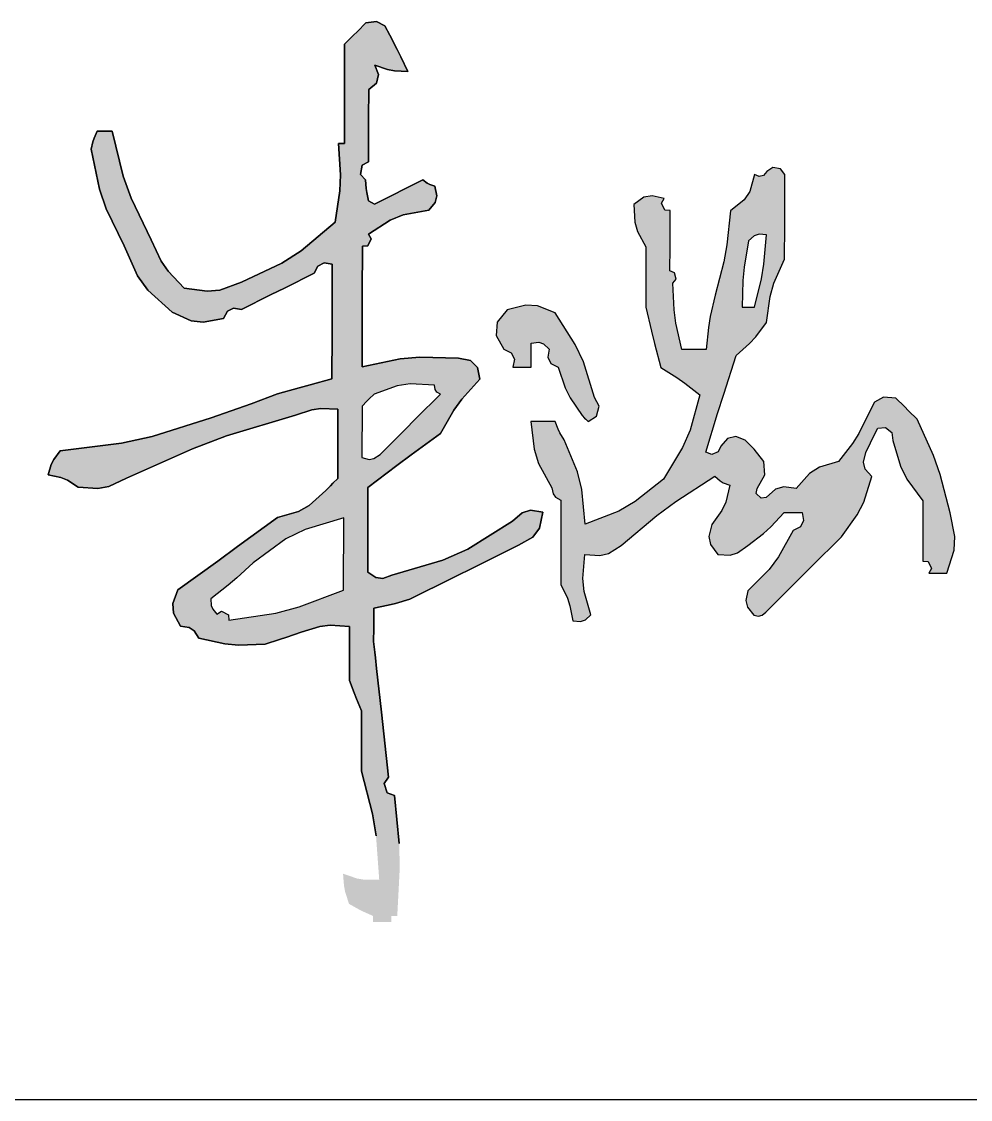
# Model space of a CAD drawing. Header units: millimetres. Extents: x -1048436 to -185795, y -983427 to 400387.
# Drawn here: x -495844.6 to -495550.4, y -682192.1 to -681857.9 of the extents above; entities that cross this region are included whole.
import ezdxf
from ezdxf.enums import TextEntityAlignment as Align

# ---------------------------------------------------------------- set-up
doc = ezdxf.new("R2010")
doc.units = ezdxf.units.MM
doc.header["$LTSCALE"] = 500
doc.layers.add('2017_11-sheet-R$0$C-SHET-TTLB', color=11, linetype='Continuous')
doc.layers.add('C-SHET-TTLB', color=11, linetype='Continuous')
doc.styles.add('ECADI', font='hzs.shx', dxfattribs={"width": 0.7, "bigfont": 'hztxt.shx'})

# ---------------------------------------------------------------- blocks, each defined once
blk = doc.blocks.new('2017_11-sheet-R', base_point=(415, 5))
at = {"layer": '2017_11-sheet-R$0$C-SHET-TTLB'}
blk.add_line((340.0214, 123.1596), (415, 123.1596), dxfattribs=at)
blk = doc.blocks.new('集团图框A1')
at = {"layer": 'C-SHET-TTLB'}
blk.add_blockref('2017_11-sheet-R', (1080.8493, -684.525), dxfattribs=at)
at = {"color": 2, "style": 'ECADI', "width": 0.7}
for tag, p in [('日期1', (1073.2617, -381.7147)), ('序号1', (1009.7248, -381.8821)), ('记要1', (1037.9184, -381.9017)), ('日期2', (1073.2617, -387.5989)), ('序号2', (1009.7248, -387.7663)), ('记要2', (1037.9184, -387.7859)), ('日期3', (1073.2617, -393.4621)), ('序号3', (1009.7248, -393.6295)), ('记要3', (1037.9184, -393.6491)), ('日期4', (1073.2617, -399.3464)), ('序号4', (1009.7248, -399.5138)), ('记要4', (1037.9184, -399.5334)), ('合作设计单位', (1042.5259, -542.7527)), ('审定人', (1041.8444, -561.7444)), ('审核人', (1041.8444, -571.2294)), ('设计总负责人', (1041.8444, -580.9877)), ('专业负责人', (1041.8444, -591.7175)), ('校对人', (1041.8444, -601.9604)), ('设计人', (1041.8444, -611.8343)), ('建设单位上', (1044.3797, -619.9305)), ('建设单位中', (1044.3797, -623.8907)), ('建设单位下', (1044.3797, -627.7358)), ('项目名称上', (1044.3513, -632.3001)), ('项目名称中', (1044.3513, -636.3815)), ('项目名称下', (1044.3513, -640.3339)), ('子项', (1043.5887, -646.9341)), ('图名上', (1044.4749, -653.5903)), ('图名中', (1044.4749, -657.4955)), ('图名下', (1044.4749, -661.6196)), ('工程编号', (1027.1039, -667.5784)), ('阶段', (1063.9244, -667.6071)), ('专业', (1063.7216, -673.9742)), ('比例', (1025.9647, -674.1919)), ('日期', (1026.1042, -680.7336)), ('图别、图号', (1066.0464, -680.8369))]:
    blk.add_attdef(tag, text='', height=3.5, dxfattribs=at).set_placement(p, align=Align.MIDDLE)
blk = doc.blocks.new('A1')
h = blk.add_hatch(color=256)
h.dxf.hatch_style = 1
h.paths.add_polyline_path([(-608596.3461, -640599.7069), (-608596.3898, -640599.663), (-608596.4625, -640599.6484), (-608596.7029, -640599.642), (-608596.826, -640599.6533), (-608597.0612, -640599.7034), (-608597.0607, -640599.4041), (-608597.0604, -640599.2544), (-608597.0598, -640598.9551), (-608597.0265, -640598.9516), (-608597.0052, -640598.9091), (-608597.0222, -640598.8803), (-608596.887, -640598.7927), (-608596.8063, -640598.7606), (-608596.6478, -640598.7314), (-608596.6087, -640598.6836), (-608596.5983, -640598.6424), (-608596.6101, -640598.5818), (-608596.6419, -640598.5715), (-608596.6576, -640598.5636), (-608596.6849, -640598.5442), (-608596.8047, -640598.6039), (-608596.8646, -640598.6337), (-608596.9845, -640598.6933), (-608596.9994, -640598.6858), (-608597.0069, -640598.682), (-608597.0218, -640598.6745), (-608597.0324, -640598.6227), (-608597.0361, -640598.5963), (-608597.0403, -640598.5435), (-608597.0712, -640598.5102), (-608597.0616, -640598.4527), (-608597.0214, -640598.4313), (-608597.021, -640598.2517), (-608597.0209, -640598.1619), (-608597.0205, -640597.9824), (-608596.9729, -640597.9431), (-608596.9594, -640597.8899), (-608596.9828, -640597.8328), (-608596.9037, -640597.8599), (-608596.8607, -640597.8677), (-608596.7771, -640597.8706), (-608596.8218, -640597.7807), (-608596.8442, -640597.7357), (-608596.8889, -640597.6459), (-608596.9213, -640597.5873), (-608596.9721, -640597.5618), (-608597.0384, -640597.5707), (-608597.0909, -640597.623), (-608597.1172, -640597.6492), (-608597.1696, -640597.7015), (-608597.1701, -640597.9484), (-608597.1704, -640598.0719), (-608597.1708, -640598.3188), (-608597.1858, -640598.3188), (-608597.1933, -640598.3188), (-608597.2082, -640598.3187), (-608597.1953, -640598.513), (-608597.1993, -640598.6125), (-608597.2279, -640598.8051), (-608597.4384, -640598.9837), (-608597.5586, -640599.0609), (-608597.8085, -640599.1781), (-608597.9431, -640599.2265), (-608598.0225, -640599.2347), (-608598.164, -640599.2149), (-608598.2646, -640599.11), (-608598.3079, -640599.0468), (-608598.3693, -640598.9152), (-608598.4943, -640598.6575), (-608598.5438, -640598.5196), (-608598.6112, -640598.2412), (-608598.6486, -640598.2411), (-608598.6673, -640598.2411), (-608598.7047, -640598.241), (-608598.723, -640598.2847), (-608598.7306, -640598.3074), (-608598.7423, -640598.3532), (-608598.6897, -640598.6009), (-608598.6476, -640598.7241), (-608598.5377, -640598.9522), (-608598.455, -640599.1383), (-608598.3902, -640599.2279), (-608598.2392, -640599.3644), (-608598.1223, -640599.4168), (-608598.0471, -640599.4258), (-608597.9212, -640599.4024), (-608597.8965, -640599.3587), (-608597.8586, -640599.3399), (-608597.8088, -640599.3465), (-608597.6291, -640599.257), (-608597.5392, -640599.2123), (-608597.3594, -640599.1229), (-608597.3365, -640599.0782), (-608597.2965, -640599.0583), (-608597.2471, -640599.067), (-608597.2476, -640599.3513), (-608597.2479, -640599.4935), (-608597.2484, -640599.7778), (-608597.3834, -640599.8142), (-608597.4508, -640599.8328), (-608597.5854, -640599.8707), (-608597.7497, -640599.9315), (-608597.832, -640599.9613), (-608597.9972, -640600.0196), (-608598.3629, -640600.134), (-608598.5529, -640600.1754), (-608598.933, -640600.2236), (-608598.974, -640600.2765), (-608598.9901, -640600.3087), (-608599.0081, -640600.3731), (-608598.9291, -640600.3891), (-608598.8893, -640600.4052), (-608598.8212, -640600.4483), (-608598.6997, -640600.457), (-608598.632, -640600.4445), (-608598.5217, -640600.3928), (-608598.1129, -640600.2106), (-608597.9016, -640600.1318), (-608597.4734, -640600.0019), (-608597.3729, -640599.9686), (-608597.3171, -640599.9608), (-608597.2114, -640599.965), (-608597.2117, -640600.1371), (-608597.2119, -640600.2232), (-608597.2122, -640600.3953), (-608597.2422, -640600.4251), (-608597.2572, -640600.4401), (-608597.2872, -640600.47), (-608597.3891, -640600.5621), (-608597.455, -640600.599), (-608597.5868, -640600.6377), (-608597.8333, -640600.818), (-608597.9569, -640600.9076), (-608598.205, -640601.0855), (-608598.2356, -640601.1703), (-608598.2306, -640601.2314), (-608598.1868, -640601.3101), (-608598.1334, -640601.3184), (-608598.1026, -640601.339), (-608598.0747, -640601.3851), (-608597.9131, -640601.4202), (-608597.8284, -640601.428), (-608597.6632, -640601.4233), (-608597.5733, -640601.3936), (-608597.5284, -640601.3787), (-608597.4385, -640601.3489), (-608597.3234, -640601.3128), (-608597.2596, -640601.305), (-608597.1391, -640601.3121), (-608597.1394, -640601.4468), (-608597.1395, -640601.5141), (-608597.1398, -640601.6488), (-608597.11, -640601.7237), (-608597.0951, -640601.7611), (-608597.0653, -640601.836), (-608597.0656, -640601.9857), (-608597.0657, -640602.0605), (-608597.066, -640602.2102), (-608596.9976, -640602.4746), (-608596.975, -640602.6115), (-608596.9551, -640602.8839), (-608597.0461, -640602.8836), (-608597.0934, -640602.8756), (-608597.1795, -640602.846), (-608597.1736, -640602.9221), (-608597.166, -640602.9606), (-608597.1424, -640603.0332), (-608597.0841, -640603.0659), (-608597.054, -640603.081), (-608596.9929, -640603.1083), (-608596.993, -640603.1457), (-608596.8807, -640603.1459), (-608596.8807, -640603.1085), (-608596.8657, -640603.1085), (-608596.8582, -640603.1085), (-608596.8433, -640603.1086), (-608596.8277, -640602.8096), (-608596.8312, -640602.6582), (-608596.8605, -640602.3602), (-608596.9053, -640602.345), (-608596.9246, -640602.2869), (-608596.8977, -640602.2479), (-608596.9271, -640601.9785), (-608596.9419, -640601.8438), (-608596.9713, -640601.5743), (-608596.9786, -640601.5069), (-608596.9823, -640601.4733), (-608596.9897, -640601.4059), (-608596.9895, -640601.3236), (-608596.9894, -640601.2824), (-608596.9893, -640601.2001), (-608596.8988, -640601.1807), (-608596.8538, -640601.1695), (-608596.7647, -640601.1444), (-608596.495, -640601.0102), (-608596.3602, -640600.9432), (-608596.0905, -640600.809), (-608596.0017, -640600.7593), (-608595.9608, -640600.7032), (-608595.9405, -640600.6035), (-608596.0179, -640600.5927), (-608596.0688, -640600.6079), (-608596.1277, -640600.6592), (-608596.4064, -640600.8327), (-608596.5617, -640600.9022), (-608596.8766, -640600.9946), (-608596.9335, -640601.0147), (-608596.9762, -640601.0093), (-608597.0262, -640600.9756), (-608597.0258, -640600.766), (-608597.0256, -640600.6613), (-608597.0252, -640600.4517), (-608596.8467, -640600.3156), (-608596.7568, -640600.2484), (-608596.5756, -640600.1159), (-608596.4929, -640599.9718), (-608596.4431, -640599.903), (-608596.3318, -640599.7796)])
h.paths.add_polyline_path([(-608596.9867, -640599.8719), (-608596.8442, -640599.8209), (-608596.7636, -640599.809), (-608596.6125, -640599.8165), (-608596.6089, -640599.8432), (-608596.5984, -640599.859), (-608596.5752, -640599.8727), (-608596.7251, -640600.022), (-608596.8001, -640600.0967), (-608596.95, -640600.2461), (-608596.9876, -640600.2717), (-608597.0185, -640600.2768), (-608597.0623, -640600.2646), (-608597.0621, -640600.1374), (-608597.0619, -640600.0738), (-608597.0617, -640599.9466), (-608597.0317, -640599.9167), (-608597.0167, -640599.9018)], flags=16)
h.paths.add_polyline_path([(-608597.1753, -640600.6385), (-608597.1756, -640600.8181), (-608597.1758, -640600.9079), (-608597.1761, -640601.0875), (-608597.4511, -640601.1917), (-608597.5966, -640601.2297), (-608597.8874, -640601.2732), (-608597.8909, -640601.24), (-608597.9333, -640601.2186), (-608597.9621, -640601.2357), (-608597.9879, -640601.2047), (-608597.9968, -640601.1823), (-608597.9994, -640601.1421), (-608597.8916, -640601.0558), (-608597.8391, -640601.011), (-608597.737, -640600.9181), (-608597.534, -640600.7705), (-608597.4154, -640600.7115)], flags=16)
h = blk.add_hatch(color=256)
h.dxf.hatch_style = 1
h.paths.add_polyline_path([(-608593.9009, -640600.3829), (-608593.9416, -640600.3365), (-608593.9523, -640600.2932), (-608593.9381, -640600.2332), (-608593.908, -640600.1734), (-608593.893, -640600.1435), (-608593.863, -640600.0836), (-608593.8153, -640600.0789), (-608593.7752, -640600.1111), (-608593.7696, -640600.1587), (-608593.723, -640600.3194), (-608593.6834, -640600.3991), (-608593.5832, -640600.5332), (-608593.5835, -640600.6828), (-608593.5836, -640600.7577), (-608593.5839, -640600.9073), (-608593.5507, -640600.911), (-608593.5295, -640600.9535), (-608593.5466, -640600.9822), (-608593.5017, -640600.9823), (-608593.4793, -640600.9823), (-608593.4344, -640600.9824), (-608593.3889, -640600.8396), (-608593.3846, -640600.755), (-608593.415, -640600.6083), (-608593.4754, -640600.3697), (-608593.517, -640600.2517), (-608593.6197, -640600.028), (-608593.6719, -640599.9755), (-608593.6981, -640599.9493), (-608593.7504, -640599.8968), (-608593.8271, -640599.8904), (-608593.8835, -640599.9216), (-608593.9189, -640599.99), (-608593.9812, -640600.1167), (-608594.0195, -640600.1778), (-608594.1065, -640600.289), (-608594.2257, -640600.3254), (-608594.2859, -640600.3639), (-608594.3688, -640600.4568), (-608594.4461, -640600.446), (-608594.4971, -640600.4612), (-608594.556, -640600.5126), (-608594.5874, -640600.5172), (-608594.6167, -640600.4878), (-608594.612, -640600.4564), (-608594.5636, -640600.3716), (-608594.5697, -640600.2897), (-608594.6302, -640600.2131), (-608594.6526, -640600.1906), (-608594.6638, -640600.1794), (-608594.6862, -640600.1569), (-608594.7441, -640600.1355), (-608594.7948, -640600.1481), (-608594.836, -640600.194), (-608594.8531, -640600.2305), (-608594.8921, -640600.246), (-608594.9296, -640600.2313), (-608594.8565, -640599.9913), (-608594.8188, -640599.8716), (-608594.7413, -640599.633), (-608594.6583, -640599.559), (-608594.62, -640599.517), (-608594.5539, -640599.4276), (-608594.5304, -640599.2658), (-608594.507, -640599.1844), (-608594.4409, -640599.0349), (-608594.4405, -640598.8254), (-608594.4403, -640598.7206), (-608594.4399, -640598.5111), (-608594.4665, -640598.4741), (-608594.5149, -640598.466), (-608594.5521, -640598.4922), (-608594.5718, -640598.5159), (-608594.5984, -640598.5225), (-608594.627, -640598.5107), (-608594.6562, -640598.6146), (-608594.6922, -640598.6683), (-608594.777, -640598.7349), (-608594.7991, -640598.9466), (-608594.8182, -640599.0525), (-608594.8716, -640599.2586), (-608594.9021, -640599.3917), (-608594.9135, -640599.4595), (-608594.9284, -640599.5952), (-608594.9882, -640599.5951), (-608595.0182, -640599.595), (-608595.078, -640599.5949), (-608595.1148, -640599.4329), (-608595.126, -640599.3492), (-608595.1333, -640599.1832), (-608595.1128, -640599.1602), (-608595.123, -640599.1191), (-608595.1519, -640599.1084), (-608595.1516, -640598.9587), (-608595.1515, -640598.8839), (-608595.1512, -640598.7342), (-608595.1845, -640598.7306), (-608595.2056, -640598.6881), (-608595.1885, -640598.6593), (-608595.2627, -640598.6416), (-608595.3137, -640598.6517), (-608595.3756, -640598.6964), (-608595.3701, -640598.8052), (-608595.3537, -640598.8629), (-608595.3013, -640598.9584), (-608595.3016, -640599.1081), (-608595.3017, -640599.1829), (-608595.302, -640599.3326), (-608595.2658, -640599.4826), (-608595.2473, -640599.5574), (-608595.2092, -640599.7069), (-608595.109, -640599.7699), (-608595.0602, -640599.8038), (-608594.9663, -640599.8757), (-608595.0278, -640600.0953), (-608595.0745, -640600.2037), (-608595.1918, -640600.3991), (-608595.3677, -640600.5388), (-608595.4694, -640600.5973), (-608595.6787, -640600.6788), (-608595.6987, -640600.4638), (-608595.7259, -640600.3542), (-608595.8087, -640600.1548), (-608595.8343, -640600.1116), (-608595.8456, -640600.0889), (-608595.8646, -640600.0424), (-608595.9245, -640600.0423), (-608595.9544, -640600.0422), (-608596.0142, -640600.0421), (-608595.9948, -640600.2138), (-608595.9668, -640600.3023), (-608595.8841, -640600.4539), (-608595.8773, -640600.4907), (-608595.8615, -640600.5119), (-608595.8281, -640600.5289), (-608595.8285, -640600.7384), (-608595.8287, -640600.8432), (-608595.8291, -640601.0527), (-608595.7875, -640601.1377), (-608595.7721, -640601.1843), (-608595.7547, -640601.2773), (-608595.7077, -640601.2827), (-608595.6769, -640601.2725), (-608595.6424, -640601.2401), (-608595.6835, -640601.0954), (-608595.6914, -640601.0158), (-608595.6791, -640600.8659), (-608595.5869, -640600.8736), (-608595.5324, -640600.8601), (-608595.4545, -640600.8102), (-608595.2331, -640600.6247), (-608595.1161, -640600.5382), (-608594.8737, -640600.381), (-608594.841, -640600.4098), (-608594.8211, -640600.4218), (-608594.7803, -640600.4373), (-608594.8055, -640600.5415), (-608594.8298, -640600.5938), (-608594.893, -640600.6803), (-608594.9107, -640600.7545), (-608594.9006, -640600.8056), (-608594.856, -640600.8675), (-608594.7779, -640600.87), (-608594.7327, -640600.8565), (-608594.6688, -640600.8117), (-608594.573, -640600.7364), (-608594.5275, -640600.6949), (-608594.4439, -640600.6063), (-608594.399, -640600.6064), (-608594.3765, -640600.6065), (-608594.3316, -640600.6066), (-608594.3232, -640600.656), (-608594.3432, -640600.696), (-608594.388, -640600.7187), (-608594.4795, -640600.8819), (-608594.5378, -640600.9593), (-608594.6693, -640601.0923), (-608594.6813, -640601.1528), (-608594.6711, -640601.1941), (-608594.6322, -640601.242), (-608594.6022, -640601.2492), (-608594.5805, -640601.2438), (-608594.5573, -640601.2235), (-608594.3699, -640601.0368), (-608594.2762, -640600.9434), (-608594.0887, -640600.7567), (-608593.9901, -640600.6215), (-608593.9505, -640600.5427)])
h.paths.add_polyline_path([(-608594.6285, -640599.3339), (-608594.6585, -640599.3338), (-608594.6734, -640599.3338), (-608594.7034, -640599.3337), (-608594.7004, -640599.1685), (-608594.6927, -640599.0852), (-608594.6652, -640598.9222), (-608594.6307, -640598.8898), (-608594.5999, -640598.8796), (-608594.5528, -640598.885), (-608594.5692, -640599.0664), (-608594.5845, -640599.1572)], flags=16)
h = blk.add_hatch(color=256)
h.dxf.hatch_style = 1
h.paths.add_polyline_path([(-608595.8633, -640599.3689), (-608595.9746, -640599.3242), (-608596.0465, -640599.3195), (-608596.1626, -640599.3496), (-608596.2238, -640599.4256), (-608596.2303, -640599.5082), (-608596.1818, -640599.5928), (-608596.1371, -640599.6157), (-608596.1172, -640599.6557), (-608596.1259, -640599.7052), (-608596.081, -640599.7052), (-608596.0585, -640599.7053), (-608596.0136, -640599.7054), (-608596.0135, -640599.6455), (-608596.0134, -640599.6156), (-608596.0133, -640599.5557), (-608595.9663, -640599.5505), (-608595.9355, -640599.5608), (-608595.9011, -640599.5933), (-608595.9098, -640599.6428), (-608595.8899, -640599.6828), (-608595.8452, -640599.7057), (-608595.8022, -640599.8325), (-608595.7713, -640599.8946), (-608595.6962, -640600.0053), (-608595.6812, -640600.0203), (-608595.6737, -640600.0278), (-608595.6588, -640600.0428), (-608595.6067, -640600.0097), (-608595.5909, -640599.947), (-608595.6211, -640599.8932), (-608595.6889, -640599.6724), (-608595.7391, -640599.5637)])
for p, q in [((-608597.0909, -640597.623), (-608597.0384, -640597.5707)), ((-608597.0384, -640597.5707), (-608597.0909, -640597.623)), ((-608597.0384, -640597.5707), (-608596.9721, -640597.5618)), ((-608596.9721, -640597.5618), (-608597.0384, -640597.5707)), ((-608596.9721, -640597.5618), (-608596.9213, -640597.5873)), ((-608596.9213, -640597.5873), (-608596.9721, -640597.5618)), ((-608596.9213, -640597.5873), (-608596.8889, -640597.6459)), ((-608596.8889, -640597.6459), (-608596.9213, -640597.5873)), ((-608597.1696, -640597.7015), (-608597.1172, -640597.6492)), ((-608597.1172, -640597.6492), (-608597.1696, -640597.7015)), ((-608597.1172, -640597.6492), (-608597.0909, -640597.623)), ((-608597.0909, -640597.623), (-608597.1172, -640597.6492)), ((-608596.8889, -640597.6459), (-608596.8442, -640597.7357)), ((-608596.8442, -640597.7357), (-608596.8889, -640597.6459)), ((-608597.1701, -640597.9484), (-608597.1696, -640597.7015)), ((-608597.1696, -640597.7015), (-608597.1701, -640597.9484)), ((-608596.8442, -640597.7357), (-608596.8218, -640597.7807)), ((-608596.8218, -640597.7807), (-608596.8442, -640597.7357)), ((-608596.8218, -640597.7807), (-608596.7771, -640597.8706)), ((-608596.7771, -640597.8706), (-608596.8218, -640597.7807)), ((-608596.9037, -640597.8599), (-608596.9828, -640597.8328)), ((-608596.9828, -640597.8328), (-608596.9594, -640597.8899)), ((-608596.9594, -640597.8899), (-608596.9828, -640597.8328)), ((-608596.9828, -640597.8328), (-608596.9037, -640597.8599)), ((-608596.8607, -640597.8677), (-608596.9037, -640597.8599)), ((-608596.9037, -640597.8599), (-608596.8607, -640597.8677)), ((-608596.7771, -640597.8706), (-608596.8607, -640597.8677)), ((-608596.8607, -640597.8677), (-608596.7771, -640597.8706)), ((-608596.9594, -640597.8899), (-608596.9729, -640597.9431)), ((-608596.9729, -640597.9431), (-608596.9594, -640597.8899)), ((-608597.1704, -640598.0719), (-608597.1701, -640597.9484)), ((-608597.1701, -640597.9484), (-608597.1704, -640598.0719)), ((-608597.0205, -640597.9824), (-608597.0209, -640598.1619)), ((-608597.0209, -640598.1619), (-608597.0205, -640597.9824)), ((-608596.9729, -640597.9431), (-608597.0205, -640597.9824)), ((-608597.0205, -640597.9824), (-608596.9729, -640597.9431)), ((-608597.1708, -640598.3188), (-608597.1704, -640598.0719)), ((-608597.1704, -640598.0719), (-608597.1708, -640598.3188)), ((-608597.0209, -640598.1619), (-608597.021, -640598.2517)), ((-608597.021, -640598.2517), (-608597.0209, -640598.1619)), ((-608598.723, -640598.2847), (-608598.7047, -640598.241)), ((-608598.7047, -640598.241), (-608598.723, -640598.2847)), ((-608598.7047, -640598.241), (-608598.6673, -640598.2411)), ((-608598.6673, -640598.2411), (-608598.7047, -640598.241)), ((-608598.6673, -640598.2411), (-608598.6486, -640598.2411)), ((-608598.6486, -640598.2411), (-608598.6673, -640598.2411)), ((-608598.6486, -640598.2411), (-608598.6112, -640598.2412)), ((-608598.6112, -640598.2412), (-608598.6486, -640598.2411)), ((-608598.6112, -640598.2412), (-608598.5438, -640598.5196)), ((-608598.5438, -640598.5196), (-608598.6112, -640598.2412)), ((-608597.021, -640598.2517), (-608597.0214, -640598.4313)), ((-608597.0214, -640598.4313), (-608597.021, -640598.2517)), ((-608598.7423, -640598.3532), (-608598.7306, -640598.3074)), ((-608598.7306, -640598.3074), (-608598.7423, -640598.3532)), ((-608598.7306, -640598.3074), (-608598.723, -640598.2847)), ((-608598.723, -640598.2847), (-608598.7306, -640598.3074)), ((-608597.1953, -640598.513), (-608597.2082, -640598.3187)), ((-608597.2082, -640598.3187), (-608597.1933, -640598.3188)), ((-608597.1933, -640598.3188), (-608597.2082, -640598.3187)), ((-608597.2082, -640598.3187), (-608597.1953, -640598.513)), ((-608597.1933, -640598.3188), (-608597.1858, -640598.3188)), ((-608597.1858, -640598.3188), (-608597.1933, -640598.3188)), ((-608597.1858, -640598.3188), (-608597.1708, -640598.3188)), ((-608597.1708, -640598.3188), (-608597.1858, -640598.3188)), ((-608598.6897, -640598.6009), (-608598.7423, -640598.3532)), ((-608598.7423, -640598.3532), (-608598.6897, -640598.6009)), ((-608597.0616, -640598.4527), (-608597.0712, -640598.5102)), ((-608597.0712, -640598.5102), (-608597.0616, -640598.4527)), ((-608597.0214, -640598.4313), (-608597.0616, -640598.4527)), ((-608597.0616, -640598.4527), (-608597.0214, -640598.4313)), ((-608594.5149, -640598.466), (-608594.5521, -640598.4922)), ((-608594.4665, -640598.4741), (-608594.5149, -640598.466)), ((-608594.4399, -640598.5111), (-608594.4665, -640598.4741)), ((-608598.5438, -640598.5196), (-608598.4943, -640598.6575)), ((-608598.4943, -640598.6575), (-608598.5438, -640598.5196)), ((-608597.1993, -640598.6125), (-608597.1953, -640598.513)), ((-608597.1953, -640598.513), (-608597.1993, -640598.6125)), ((-608597.0712, -640598.5102), (-608597.0403, -640598.5435)), ((-608597.0403, -640598.5435), (-608597.0712, -640598.5102)), ((-608597.0403, -640598.5435), (-608597.0361, -640598.5963)), ((-608597.0361, -640598.5963), (-608597.0403, -640598.5435)), ((-608594.627, -640598.5107), (-608594.6562, -640598.6146)), ((-608594.5984, -640598.5225), (-608594.627, -640598.5107)), ((-608594.5718, -640598.5159), (-608594.5984, -640598.5225)), ((-608594.5521, -640598.4922), (-608594.5718, -640598.5159)), ((-608594.4403, -640598.7206), (-608594.4399, -640598.5111)), ((-608598.6476, -640598.7241), (-608598.6897, -640598.6009)), ((-608598.6897, -640598.6009), (-608598.6476, -640598.7241)), ((-608597.0361, -640598.5963), (-608597.0324, -640598.6227)), ((-608597.0324, -640598.6227), (-608597.0361, -640598.5963)), ((-608596.8646, -640598.6337), (-608596.8047, -640598.6039)), ((-608596.8047, -640598.6039), (-608596.8646, -640598.6337)), ((-608596.8047, -640598.6039), (-608596.6849, -640598.5442)), ((-608596.6849, -640598.5442), (-608596.8047, -640598.6039)), ((-608596.6849, -640598.5442), (-608596.6576, -640598.5636)), ((-608596.6576, -640598.5636), (-608596.6849, -640598.5442)), ((-608596.6576, -640598.5636), (-608596.6419, -640598.5715)), ((-608596.6419, -640598.5715), (-608596.6576, -640598.5636)), ((-608596.6419, -640598.5715), (-608596.6101, -640598.5818)), ((-608596.6101, -640598.5818), (-608596.6419, -640598.5715)), ((-608596.6101, -640598.5818), (-608596.5983, -640598.6424)), ((-608596.5983, -640598.6424), (-608596.6101, -640598.5818)), ((-608598.4943, -640598.6575), (-608598.3693, -640598.9152)), ((-608598.3693, -640598.9152), (-608598.4943, -640598.6575)), ((-608597.2279, -640598.8051), (-608597.1993, -640598.6125)), ((-608597.1993, -640598.6125), (-608597.2279, -640598.8051)), ((-608597.0324, -640598.6227), (-608597.0218, -640598.6745)), ((-608597.0218, -640598.6745), (-608597.0324, -640598.6227)), ((-608597.0218, -640598.6745), (-608597.0069, -640598.682)), ((-608597.0069, -640598.682), (-608597.0218, -640598.6745)), ((-608596.9845, -640598.6933), (-608596.8646, -640598.6337)), ((-608596.8646, -640598.6337), (-608596.9845, -640598.6933)), ((-608596.5983, -640598.6424), (-608596.6087, -640598.6836)), ((-608596.6087, -640598.6836), (-608596.5983, -640598.6424)), ((-608595.3137, -640598.6517), (-608595.3756, -640598.6964)), ((-608595.2627, -640598.6416), (-608595.3137, -640598.6517)), ((-608595.1885, -640598.6593), (-608595.2627, -640598.6416)), ((-608595.2056, -640598.6881), (-608595.1885, -640598.6593)), ((-608594.6922, -640598.6683), (-608594.777, -640598.7349)), ((-608594.6562, -640598.6146), (-608594.6922, -640598.6683)), ((-608598.5377, -640598.9522), (-608598.6476, -640598.7241)), ((-608598.6476, -640598.7241), (-608598.5377, -640598.9522)), ((-608597.0069, -640598.682), (-608596.9994, -640598.6858)), ((-608596.9994, -640598.6858), (-608597.0069, -640598.682)), ((-608596.9994, -640598.6858), (-608596.9845, -640598.6933)), ((-608596.9845, -640598.6933), (-608596.9994, -640598.6858)), ((-608596.6478, -640598.7314), (-608596.8063, -640598.7606)), ((-608596.8063, -640598.7606), (-608596.6478, -640598.7314)), ((-608596.6087, -640598.6836), (-608596.6478, -640598.7314)), ((-608596.6478, -640598.7314), (-608596.6087, -640598.6836)), ((-608595.3756, -640598.6964), (-608595.3701, -640598.8052)), ((-608595.1845, -640598.7306), (-608595.2056, -640598.6881)), ((-608595.1512, -640598.7342), (-608595.1845, -640598.7306)), ((-608595.1515, -640598.8839), (-608595.1512, -640598.7342)), ((-608594.777, -640598.7349), (-608594.7991, -640598.9466)), ((-608594.4405, -640598.8254), (-608594.4403, -640598.7206)), ((-608597.4384, -640598.9837), (-608597.2279, -640598.8051)), ((-608597.2279, -640598.8051), (-608597.4384, -640598.9837)), ((-608596.887, -640598.7927), (-608597.0222, -640598.8803)), ((-608597.0222, -640598.8803), (-608596.887, -640598.7927)), ((-608596.8063, -640598.7606), (-608596.887, -640598.7927)), ((-608596.887, -640598.7927), (-608596.8063, -640598.7606)), ((-608595.3701, -640598.8052), (-608595.3537, -640598.8629)), ((-608595.3537, -640598.8629), (-608595.3013, -640598.9584)), ((-608594.4409, -640599.0349), (-608594.4405, -640598.8254)), ((-608598.3693, -640598.9152), (-608598.3079, -640599.0468)), ((-608598.3079, -640599.0468), (-608598.3693, -640598.9152)), ((-608597.0052, -640598.9091), (-608597.0265, -640598.9516)), ((-608597.0265, -640598.9516), (-608597.0052, -640598.9091)), ((-608597.0222, -640598.8803), (-608597.0052, -640598.9091)), ((-608597.0052, -640598.9091), (-608597.0222, -640598.8803)), ((-608595.1516, -640598.9587), (-608595.1515, -640598.8839)), ((-608594.6652, -640598.9222), (-608594.6927, -640599.0852)), ((-608594.6307, -640598.8898), (-608594.6652, -640598.9222)), ((-608594.5999, -640598.8796), (-608594.6307, -640598.8898)), ((-608594.5528, -640598.885), (-608594.5999, -640598.8796)), ((-608594.5692, -640599.0664), (-608594.5528, -640598.885)), ((-608598.455, -640599.1383), (-608598.5377, -640598.9522)), ((-608598.5377, -640598.9522), (-608598.455, -640599.1383)), ((-608597.5586, -640599.0609), (-608597.4384, -640598.9837)), ((-608597.4384, -640598.9837), (-608597.5586, -640599.0609)), ((-608597.0598, -640598.9551), (-608597.0604, -640599.2544)), ((-608597.0604, -640599.2544), (-608597.0598, -640598.9551)), ((-608597.0265, -640598.9516), (-608597.0598, -640598.9551)), ((-608597.0598, -640598.9551), (-608597.0265, -640598.9516)), ((-608595.3013, -640598.9584), (-608595.3016, -640599.1081)), ((-608595.1519, -640599.1084), (-608595.1516, -640598.9587)), ((-608594.7991, -640598.9466), (-608594.8182, -640599.0525)), ((-608598.3079, -640599.0468), (-608598.2646, -640599.11)), ((-608598.2646, -640599.11), (-608598.3079, -640599.0468)), ((-608597.8085, -640599.1781), (-608597.5586, -640599.0609)), ((-608597.5586, -640599.0609), (-608597.8085, -640599.1781)), ((-608597.3365, -640599.0782), (-608597.3594, -640599.1229)), ((-608597.3594, -640599.1229), (-608597.3365, -640599.0782)), ((-608597.2965, -640599.0583), (-608597.3365, -640599.0782)), ((-608597.3365, -640599.0782), (-608597.2965, -640599.0583)), ((-608597.2471, -640599.067), (-608597.2965, -640599.0583)), ((-608597.2965, -640599.0583), (-608597.2471, -640599.067)), ((-608597.2476, -640599.3513), (-608597.2471, -640599.067)), ((-608597.2471, -640599.067), (-608597.2476, -640599.3513)), ((-608594.8182, -640599.0525), (-608594.8716, -640599.2586)), ((-608594.5845, -640599.1572), (-608594.5692, -640599.0664)), ((-608594.507, -640599.1844), (-608594.4409, -640599.0349)), ((-608598.3902, -640599.2279), (-608598.455, -640599.1383)), ((-608598.455, -640599.1383), (-608598.3902, -640599.2279)), ((-608598.2646, -640599.11), (-608598.164, -640599.2149)), ((-608598.164, -640599.2149), (-608598.2646, -640599.11)), ((-608597.3594, -640599.1229), (-608597.5392, -640599.2123)), ((-608597.5392, -640599.2123), (-608597.3594, -640599.1229)), ((-608595.3016, -640599.1081), (-608595.3017, -640599.1829)), ((-608595.123, -640599.1191), (-608595.1519, -640599.1084)), ((-608595.1128, -640599.1602), (-608595.123, -640599.1191)), ((-608594.6927, -640599.0852), (-608594.7004, -640599.1685)), ((-608597.9431, -640599.2265), (-608597.8085, -640599.1781)), ((-608597.8085, -640599.1781), (-608597.9431, -640599.2265)), ((-608595.3017, -640599.1829), (-608595.302, -640599.3326)), ((-608595.1333, -640599.1832), (-608595.1128, -640599.1602)), ((-608595.126, -640599.3492), (-608595.1333, -640599.1832)), ((-608594.7004, -640599.1685), (-608594.7034, -640599.3337)), ((-608594.6285, -640599.3339), (-608594.5845, -640599.1572)), ((-608594.5304, -640599.2658), (-608594.507, -640599.1844)), ((-608598.2392, -640599.3644), (-608598.3902, -640599.2279)), ((-608598.3902, -640599.2279), (-608598.2392, -640599.3644)), ((-608598.164, -640599.2149), (-608598.0225, -640599.2347)), ((-608598.0225, -640599.2347), (-608598.164, -640599.2149)), ((-608598.0225, -640599.2347), (-608597.9431, -640599.2265)), ((-608597.9431, -640599.2265), (-608598.0225, -640599.2347)), ((-608597.6291, -640599.257), (-608597.8088, -640599.3465)), ((-608597.8088, -640599.3465), (-608597.6291, -640599.257)), ((-608597.5392, -640599.2123), (-608597.6291, -640599.257)), ((-608597.6291, -640599.257), (-608597.5392, -640599.2123)), ((-608597.0604, -640599.2544), (-608597.0607, -640599.4041)), ((-608597.0607, -640599.4041), (-608597.0604, -640599.2544)), ((-608594.8716, -640599.2586), (-608594.9021, -640599.3917)), ((-608594.5539, -640599.4276), (-608594.5304, -640599.2658)), ((-608597.8586, -640599.3399), (-608597.8965, -640599.3587)), ((-608597.8965, -640599.3587), (-608597.8586, -640599.3399)), ((-608597.8088, -640599.3465), (-608597.8586, -640599.3399)), ((-608597.8586, -640599.3399), (-608597.8088, -640599.3465)), ((-608596.0465, -640599.3195), (-608596.1626, -640599.3496)), ((-608595.9746, -640599.3242), (-608596.0465, -640599.3195)), ((-608595.8633, -640599.3689), (-608595.9746, -640599.3242)), ((-608595.302, -640599.3326), (-608595.2658, -640599.4826)), ((-608594.7034, -640599.3337), (-608594.6734, -640599.3338)), ((-608594.6734, -640599.3338), (-608594.6585, -640599.3338)), ((-608594.6585, -640599.3338), (-608594.6285, -640599.3339)), ((-608598.1223, -640599.4168), (-608598.2392, -640599.3644)), ((-608598.2392, -640599.3644), (-608598.1223, -640599.4168)), ((-608597.9212, -640599.4024), (-608598.0471, -640599.4258)), ((-608598.0471, -640599.4258), (-608597.9212, -640599.4024)), ((-608597.8965, -640599.3587), (-608597.9212, -640599.4024)), ((-608597.9212, -640599.4024), (-608597.8965, -640599.3587)), ((-608597.2479, -640599.4935), (-608597.2476, -640599.3513)), ((-608597.2476, -640599.3513), (-608597.2479, -640599.4935)), ((-608597.0607, -640599.4041), (-608597.0612, -640599.7034)), ((-608597.0612, -640599.7034), (-608597.0607, -640599.4041)), ((-608596.1626, -640599.3496), (-608596.2238, -640599.4256)), ((-608595.7391, -640599.5637), (-608595.8633, -640599.3689)), ((-608595.1148, -640599.4329), (-608595.126, -640599.3492)), ((-608594.9021, -640599.3917), (-608594.9135, -640599.4595)), ((-608598.0471, -640599.4258), (-608598.1223, -640599.4168)), ((-608598.1223, -640599.4168), (-608598.0471, -640599.4258)), ((-608596.2238, -640599.4256), (-608596.2303, -640599.5082)), ((-608595.078, -640599.5949), (-608595.1148, -640599.4329)), ((-608594.9135, -640599.4595), (-608594.9284, -640599.5952)), ((-608594.62, -640599.517), (-608594.5539, -640599.4276)), ((-608597.2484, -640599.7778), (-608597.2479, -640599.4935)), ((-608597.2479, -640599.4935), (-608597.2484, -640599.7778)), ((-608596.2303, -640599.5082), (-608596.1818, -640599.5928)), ((-608595.2658, -640599.4826), (-608595.2473, -640599.5574)), ((-608594.6583, -640599.559), (-608594.62, -640599.517)), ((-608596.1818, -640599.5928), (-608596.1371, -640599.6157)), ((-608596.0134, -640599.6156), (-608596.0133, -640599.5557)), ((-608596.0133, -640599.5557), (-608595.9663, -640599.5505)), ((-608595.9663, -640599.5505), (-608595.9355, -640599.5608)), ((-608595.9355, -640599.5608), (-608595.9011, -640599.5933)), ((-608595.9011, -640599.5933), (-608595.9098, -640599.6428)), ((-608595.6889, -640599.6724), (-608595.7391, -640599.5637)), ((-608595.2473, -640599.5574), (-608595.2092, -640599.7069)), ((-608595.0182, -640599.595), (-608595.078, -640599.5949)), ((-608594.9882, -640599.5951), (-608595.0182, -640599.595)), ((-608594.9284, -640599.5952), (-608594.9882, -640599.5951)), ((-608594.7413, -640599.633), (-608594.6583, -640599.559)), ((-608597.0612, -640599.7034), (-608596.826, -640599.6533)), ((-608596.826, -640599.6533), (-608597.0612, -640599.7034)), ((-608596.826, -640599.6533), (-608596.7029, -640599.642)), ((-608596.7029, -640599.642), (-608596.826, -640599.6533)), ((-608596.7029, -640599.642), (-608596.4625, -640599.6484)), ((-608596.4625, -640599.6484), (-608596.7029, -640599.642)), ((-608596.4625, -640599.6484), (-608596.3898, -640599.663)), ((-608596.3898, -640599.663), (-608596.4625, -640599.6484)), ((-608596.3898, -640599.663), (-608596.3461, -640599.7069)), ((-608596.3461, -640599.7069), (-608596.3898, -640599.663)), ((-608596.1371, -640599.6157), (-608596.1172, -640599.6557)), ((-608596.1172, -640599.6557), (-608596.1259, -640599.7052)), ((-608596.0136, -640599.7054), (-608596.0135, -640599.6455)), ((-608596.0135, -640599.6455), (-608596.0134, -640599.6156)), ((-608595.9098, -640599.6428), (-608595.8899, -640599.6828)), ((-608595.6211, -640599.8932), (-608595.6889, -640599.6724)), ((-608594.8188, -640599.8716), (-608594.7413, -640599.633)), ((-608596.3461, -640599.7069), (-608596.3318, -640599.7796)), ((-608596.3318, -640599.7796), (-608596.3461, -640599.7069)), ((-608596.1259, -640599.7052), (-608596.081, -640599.7052)), ((-608596.081, -640599.7052), (-608596.0585, -640599.7053)), ((-608596.0585, -640599.7053), (-608596.0136, -640599.7054)), ((-608595.8899, -640599.6828), (-608595.8452, -640599.7057)), ((-608595.8452, -640599.7057), (-608595.8022, -640599.8325)), ((-608595.2092, -640599.7069), (-608595.109, -640599.7699)), ((-608597.3834, -640599.8142), (-608597.2484, -640599.7778)), ((-608597.2484, -640599.7778), (-608597.3834, -640599.8142)), ((-608596.7636, -640599.809), (-608596.8442, -640599.8209)), ((-608596.6125, -640599.8165), (-608596.7636, -640599.809)), ((-608596.3318, -640599.7796), (-608596.4431, -640599.903)), ((-608596.4431, -640599.903), (-608596.3318, -640599.7796)), ((-608595.109, -640599.7699), (-608595.0602, -640599.8038)), ((-608595.0602, -640599.8038), (-608594.9663, -640599.8757)), ((-608597.7497, -640599.9315), (-608597.5854, -640599.8707)), ((-608597.5854, -640599.8707), (-608597.7497, -640599.9315)), ((-608597.5854, -640599.8707), (-608597.4508, -640599.8328)), ((-608597.4508, -640599.8328), (-608597.5854, -640599.8707)), ((-608597.4508, -640599.8328), (-608597.3834, -640599.8142)), ((-608597.3834, -640599.8142), (-608597.4508, -640599.8328)), ((-608596.9867, -640599.8719), (-608597.0167, -640599.9018)), ((-608596.8442, -640599.8209), (-608596.9867, -640599.8719)), ((-608596.7251, -640600.022), (-608596.5752, -640599.8727)), ((-608596.6089, -640599.8432), (-608596.6125, -640599.8165)), ((-608596.5984, -640599.859), (-608596.6089, -640599.8432)), ((-608596.5752, -640599.8727), (-608596.5984, -640599.859)), ((-608595.8022, -640599.8325), (-608595.7713, -640599.8946)), ((-608594.9663, -640599.8757), (-608595.0278, -640600.0953)), ((-608594.8565, -640599.9913), (-608594.8188, -640599.8716)), ((-608597.832, -640599.9613), (-608597.7497, -640599.9315)), ((-608597.7497, -640599.9315), (-608597.832, -640599.9613)), ((-608597.0617, -640599.9466), (-608597.0619, -640600.0738)), ((-608597.0317, -640599.9167), (-608597.0617, -640599.9466)), ((-608597.0167, -640599.9018), (-608597.0317, -640599.9167)), ((-608596.4431, -640599.903), (-608596.4929, -640599.9718)), ((-608596.4929, -640599.9718), (-608596.4431, -640599.903)), ((-608595.7713, -640599.8946), (-608595.6962, -640600.0053)), ((-608595.5909, -640599.947), (-608595.6211, -640599.8932)), ((-608595.6067, -640600.0097), (-608595.5909, -640599.947)), ((-608593.8835, -640599.9216), (-608593.9189, -640599.99)), ((-608593.8271, -640599.8904), (-608593.8835, -640599.9216)), ((-608593.7504, -640599.8968), (-608593.8271, -640599.8904)), ((-608593.6981, -640599.9493), (-608593.7504, -640599.8968)), ((-608597.9972, -640600.0196), (-608597.832, -640599.9613)), ((-608597.832, -640599.9613), (-608597.9972, -640600.0196)), ((-608597.4734, -640600.0019), (-608597.9016, -640600.1318)), ((-608597.9016, -640600.1318), (-608597.4734, -640600.0019)), ((-608597.3729, -640599.9686), (-608597.4734, -640600.0019)), ((-608597.4734, -640600.0019), (-608597.3729, -640599.9686)), ((-608597.3171, -640599.9608), (-608597.3729, -640599.9686)), ((-608597.3729, -640599.9686), (-608597.3171, -640599.9608)), ((-608597.2114, -640599.965), (-608597.3171, -640599.9608)), ((-608597.3171, -640599.9608), (-608597.2114, -640599.965)), ((-608597.2117, -640600.1371), (-608597.2114, -640599.965)), ((-608597.2114, -640599.965), (-608597.2117, -640600.1371)), ((-608596.4929, -640599.9718), (-608596.5756, -640600.1159)), ((-608596.5756, -640600.1159), (-608596.4929, -640599.9718)), ((-608595.6962, -640600.0053), (-608595.6812, -640600.0203)), ((-608595.6588, -640600.0428), (-608595.6067, -640600.0097)), ((-608594.9296, -640600.2313), (-608594.8565, -640599.9913)), ((-608593.9189, -640599.99), (-608593.9812, -640600.1167)), ((-608593.6719, -640599.9755), (-608593.6981, -640599.9493)), ((-608593.6197, -640600.028), (-608593.6719, -640599.9755)), ((-608598.3629, -640600.134), (-608597.9972, -640600.0196)), ((-608597.9972, -640600.0196), (-608598.3629, -640600.134)), ((-608597.0619, -640600.0738), (-608597.0621, -640600.1374)), ((-608596.8001, -640600.0967), (-608596.7251, -640600.022)), ((-608595.9544, -640600.0422), (-608596.0142, -640600.0421)), ((-608596.0142, -640600.0421), (-608595.9948, -640600.2138)), ((-608595.9245, -640600.0423), (-608595.9544, -640600.0422)), ((-608595.8646, -640600.0424), (-608595.9245, -640600.0423)), ((-608595.8456, -640600.0889), (-608595.8646, -640600.0424)), ((-608595.6812, -640600.0203), (-608595.6737, -640600.0278)), ((-608595.6737, -640600.0278), (-608595.6588, -640600.0428)), ((-608593.863, -640600.0836), (-608593.8153, -640600.0789)), ((-608593.8153, -640600.0789), (-608593.7752, -640600.1111)), ((-608593.517, -640600.2517), (-608593.6197, -640600.028)), ((-608598.5529, -640600.1754), (-608598.3629, -640600.134)), ((-608598.3629, -640600.134), (-608598.5529, -640600.1754)), ((-608597.9016, -640600.1318), (-608598.1129, -640600.2106)), ((-608598.1129, -640600.2106), (-608597.9016, -640600.1318)), ((-608597.2119, -640600.2232), (-608597.2117, -640600.1371)), ((-608597.2117, -640600.1371), (-608597.2119, -640600.2232)), ((-608597.0621, -640600.1374), (-608597.0623, -640600.2646)), ((-608596.95, -640600.2461), (-608596.8001, -640600.0967)), ((-608596.5756, -640600.1159), (-608596.7568, -640600.2484)), ((-608596.7568, -640600.2484), (-608596.5756, -640600.1159)), ((-608595.8343, -640600.1116), (-608595.8456, -640600.0889)), ((-608595.8087, -640600.1548), (-608595.8343, -640600.1116)), ((-608595.0278, -640600.0953), (-608595.0745, -640600.2037)), ((-608594.7441, -640600.1355), (-608594.7948, -640600.1481)), ((-608594.6862, -640600.1569), (-608594.7441, -640600.1355)), ((-608593.9812, -640600.1167), (-608594.0195, -640600.1778)), ((-608593.908, -640600.1734), (-608593.893, -640600.1435)), ((-608593.893, -640600.1435), (-608593.863, -640600.0836)), ((-608593.7752, -640600.1111), (-608593.7696, -640600.1587)), ((-608598.933, -640600.2236), (-608598.5529, -640600.1754)), ((-608598.5529, -640600.1754), (-608598.933, -640600.2236)), ((-608598.1129, -640600.2106), (-608598.5217, -640600.3928)), ((-608598.5217, -640600.3928), (-608598.1129, -640600.2106)), ((-608595.9948, -640600.2138), (-608595.9668, -640600.3023)), ((-608595.7259, -640600.3542), (-608595.8087, -640600.1548)), ((-608595.0745, -640600.2037), (-608595.1918, -640600.3991)), ((-608594.836, -640600.194), (-608594.8531, -640600.2305)), ((-608594.7948, -640600.1481), (-608594.836, -640600.194)), ((-608594.6638, -640600.1794), (-608594.6862, -640600.1569)), ((-608594.6526, -640600.1906), (-608594.6638, -640600.1794)), ((-608594.6302, -640600.2131), (-608594.6526, -640600.1906)), ((-608594.5697, -640600.2897), (-608594.6302, -640600.2131)), ((-608594.0195, -640600.1778), (-608594.1065, -640600.289)), ((-608593.9381, -640600.2332), (-608593.908, -640600.1734)), ((-608593.7696, -640600.1587), (-608593.723, -640600.3194)), ((-608598.9901, -640600.3087), (-608598.974, -640600.2765)), ((-608598.974, -640600.2765), (-608598.9901, -640600.3087)), ((-608598.974, -640600.2765), (-608598.933, -640600.2236)), ((-608598.933, -640600.2236), (-608598.974, -640600.2765)), ((-608597.2119, -640600.2232), (-608597.2122, -640600.3953)), ((-608597.2122, -640600.3953), (-608597.2119, -640600.2232)), ((-608597.0623, -640600.2646), (-608597.0185, -640600.2768)), ((-608597.0185, -640600.2768), (-608596.9876, -640600.2717)), ((-608596.9876, -640600.2717), (-608596.95, -640600.2461)), ((-608596.7568, -640600.2484), (-608596.8467, -640600.3156)), ((-608596.8467, -640600.3156), (-608596.7568, -640600.2484)), ((-608594.8921, -640600.246), (-608594.9296, -640600.2313)), ((-608594.8531, -640600.2305), (-608594.8921, -640600.246)), ((-608593.9523, -640600.2932), (-608593.9381, -640600.2332)), ((-608593.4754, -640600.3697), (-608593.517, -640600.2517)), ((-608599.0081, -640600.3731), (-608598.9901, -640600.3087)), ((-608598.9901, -640600.3087), (-608599.0081, -640600.3731)), ((-608596.8467, -640600.3156), (-608597.0252, -640600.4517)), ((-608597.0252, -640600.4517), (-608596.8467, -640600.3156)), ((-608595.9668, -640600.3023), (-608595.8841, -640600.4539)), ((-608594.5636, -640600.3716), (-608594.5697, -640600.2897)), ((-608594.2257, -640600.3254), (-608594.2859, -640600.3639)), ((-608594.1065, -640600.289), (-608594.2257, -640600.3254)), ((-608593.9416, -640600.3365), (-608593.9523, -640600.2932)), ((-608593.9009, -640600.3829), (-608593.9416, -640600.3365)), ((-608593.723, -640600.3194), (-608593.6834, -640600.3991)), ((-608598.9291, -640600.3891), (-608599.0081, -640600.3731)), ((-608599.0081, -640600.3731), (-608598.9291, -640600.3891)), ((-608598.8893, -640600.4052), (-608598.9291, -640600.3891)), ((-608598.9291, -640600.3891), (-608598.8893, -640600.4052)), ((-608598.8212, -640600.4483), (-608598.8893, -640600.4052)), ((-608598.8893, -640600.4052), (-608598.8212, -640600.4483)), ((-608598.5217, -640600.3928), (-608598.632, -640600.4445)), ((-608598.632, -640600.4445), (-608598.5217, -640600.3928)), ((-608597.2122, -640600.3953), (-608597.2422, -640600.4251)), ((-608597.2422, -640600.4251), (-608597.2122, -640600.3953)), ((-608595.6987, -640600.4638), (-608595.7259, -640600.3542)), ((-608595.1918, -640600.3991), (-608595.3677, -640600.5388)), ((-608595.1161, -640600.5382), (-608594.8737, -640600.381)), ((-608594.8737, -640600.381), (-608594.841, -640600.4098)), ((-608594.841, -640600.4098), (-608594.8211, -640600.4218)), ((-608594.612, -640600.4564), (-608594.5636, -640600.3716)), ((-608594.2859, -640600.3639), (-608594.3688, -640600.4568)), ((-608593.9505, -640600.5427), (-608593.9009, -640600.3829)), ((-608593.6834, -640600.3991), (-608593.5832, -640600.5332)), ((-608593.415, -640600.6083), (-608593.4754, -640600.3697)), ((-608598.6997, -640600.457), (-608598.8212, -640600.4483)), ((-608598.8212, -640600.4483), (-608598.6997, -640600.457)), ((-608598.632, -640600.4445), (-608598.6997, -640600.457)), ((-608598.6997, -640600.457), (-608598.632, -640600.4445)), ((-608597.2872, -640600.47), (-608597.3891, -640600.5621)), ((-608597.3891, -640600.5621), (-608597.2872, -640600.47)), ((-608597.2572, -640600.4401), (-608597.2872, -640600.47)), ((-608597.2872, -640600.47), (-608597.2572, -640600.4401)), ((-608597.2422, -640600.4251), (-608597.2572, -640600.4401)), ((-608597.2572, -640600.4401), (-608597.2422, -640600.4251)), ((-608597.0252, -640600.4517), (-608597.0256, -640600.6613)), ((-608597.0256, -640600.6613), (-608597.0252, -640600.4517)), ((-608595.8841, -640600.4539), (-608595.8773, -640600.4907)), ((-608595.6787, -640600.6788), (-608595.6987, -640600.4638)), ((-608594.8211, -640600.4218), (-608594.7803, -640600.4373)), ((-608594.7803, -640600.4373), (-608594.8055, -640600.5415)), ((-608594.6167, -640600.4878), (-608594.612, -640600.4564)), ((-608594.4971, -640600.4612), (-608594.556, -640600.5126)), ((-608594.4461, -640600.446), (-608594.4971, -640600.4612)), ((-608594.3688, -640600.4568), (-608594.4461, -640600.446)), ((-608595.8773, -640600.4907), (-608595.8615, -640600.5119)), ((-608595.8615, -640600.5119), (-608595.8281, -640600.5289)), ((-608595.8281, -640600.5289), (-608595.8285, -640600.7384)), ((-608595.3677, -640600.5388), (-608595.4694, -640600.5973)), ((-608595.2331, -640600.6247), (-608595.1161, -640600.5382)), ((-608594.8055, -640600.5415), (-608594.8298, -640600.5938)), ((-608594.5874, -640600.5172), (-608594.6167, -640600.4878)), ((-608594.556, -640600.5126), (-608594.5874, -640600.5172)), ((-608593.9901, -640600.6215), (-608593.9505, -640600.5427)), ((-608593.5832, -640600.5332), (-608593.5835, -640600.6828)), ((-608597.455, -640600.599), (-608597.5868, -640600.6377)), ((-608597.5868, -640600.6377), (-608597.455, -640600.599)), ((-608597.3891, -640600.5621), (-608597.455, -640600.599)), ((-608597.455, -640600.599), (-608597.3891, -640600.5621)), ((-608596.0688, -640600.6079), (-608596.1277, -640600.6592)), ((-608596.1277, -640600.6592), (-608596.0688, -640600.6079)), ((-608596.0179, -640600.5927), (-608596.0688, -640600.6079)), ((-608596.0688, -640600.6079), (-608596.0179, -640600.5927)), ((-608595.9405, -640600.6035), (-608596.0179, -640600.5927)), ((-608596.0179, -640600.5927), (-608595.9405, -640600.6035)), ((-608595.9608, -640600.7032), (-608595.9405, -640600.6035)), ((-608595.9405, -640600.6035), (-608595.9608, -640600.7032)), ((-608595.4694, -640600.5973), (-608595.6787, -640600.6788)), ((-608594.8298, -640600.5938), (-608594.893, -640600.6803)), ((-608594.5275, -640600.6949), (-608594.4439, -640600.6063)), ((-608594.4439, -640600.6063), (-608594.399, -640600.6064)), ((-608594.399, -640600.6064), (-608594.3765, -640600.6065)), ((-608594.3765, -640600.6065), (-608594.3316, -640600.6066)), ((-608594.3316, -640600.6066), (-608594.3232, -640600.656)), ((-608593.3846, -640600.755), (-608593.415, -640600.6083)), ((-608597.5868, -640600.6377), (-608597.8333, -640600.818)), ((-608597.8333, -640600.818), (-608597.5868, -640600.6377)), ((-608597.1753, -640600.6385), (-608597.4154, -640600.7115)), ((-608597.1756, -640600.8181), (-608597.1753, -640600.6385)), ((-608597.0258, -640600.766), (-608597.0256, -640600.6613)), ((-608597.0256, -640600.6613), (-608597.0258, -640600.766)), ((-608596.1277, -640600.6592), (-608596.4064, -640600.8327)), ((-608596.4064, -640600.8327), (-608596.1277, -640600.6592)), ((-608595.4545, -640600.8102), (-608595.2331, -640600.6247)), ((-608594.893, -640600.6803), (-608594.9107, -640600.7545)), ((-608594.3232, -640600.656), (-608594.3432, -640600.696)), ((-608594.0887, -640600.7567), (-608593.9901, -640600.6215)), ((-608597.4154, -640600.7115), (-608597.534, -640600.7705)), ((-608596.0017, -640600.7593), (-608595.9608, -640600.7032)), ((-608595.9608, -640600.7032), (-608596.0017, -640600.7593)), ((-608595.8285, -640600.7384), (-608595.8287, -640600.8432)), ((-608594.6688, -640600.8117), (-608594.573, -640600.7364)), ((-608594.573, -640600.7364), (-608594.5275, -640600.6949)), ((-608594.388, -640600.7187), (-608594.4795, -640600.8819)), ((-608594.3432, -640600.696), (-608594.388, -640600.7187)), ((-608593.5835, -640600.6828), (-608593.5836, -640600.7577)), ((-608597.534, -640600.7705), (-608597.737, -640600.9181)), ((-608597.0262, -640600.9756), (-608597.0258, -640600.766)), ((-608597.0258, -640600.766), (-608597.0262, -640600.9756)), ((-608596.3602, -640600.9432), (-608596.0905, -640600.809)), ((-608596.0905, -640600.809), (-608596.3602, -640600.9432)), ((-608596.0905, -640600.809), (-608596.0017, -640600.7593)), ((-608596.0017, -640600.7593), (-608596.0905, -640600.809)), ((-608595.5324, -640600.8601), (-608595.4545, -640600.8102)), ((-608594.9107, -640600.7545), (-608594.9006, -640600.8056)), ((-608594.9006, -640600.8056), (-608594.856, -640600.8675)), ((-608594.7327, -640600.8565), (-608594.6688, -640600.8117)), ((-608594.2762, -640600.9434), (-608594.0887, -640600.7567)), ((-608593.5836, -640600.7577), (-608593.5839, -640600.9073)), ((-608593.3889, -640600.8396), (-608593.3846, -640600.755)), ((-608597.8333, -640600.818), (-608597.9569, -640600.9076)), ((-608597.9569, -640600.9076), (-608597.8333, -640600.818)), ((-608597.1758, -640600.9079), (-608597.1756, -640600.8181)), ((-608596.4064, -640600.8327), (-608596.5617, -640600.9022)), ((-608596.5617, -640600.9022), (-608596.4064, -640600.8327)), ((-608595.8287, -640600.8432), (-608595.8291, -640601.0527)), ((-608595.6914, -640601.0158), (-608595.6791, -640600.8659)), ((-608595.6791, -640600.8659), (-608595.5869, -640600.8736)), ((-608595.5869, -640600.8736), (-608595.5324, -640600.8601)), ((-608594.856, -640600.8675), (-608594.7779, -640600.87)), ((-608594.7779, -640600.87), (-608594.7327, -640600.8565)), ((-608594.4795, -640600.8819), (-608594.5378, -640600.9593)), ((-608593.4344, -640600.9824), (-608593.3889, -640600.8396)), ((-608597.9569, -640600.9076), (-608598.205, -640601.0855)), ((-608598.205, -640601.0855), (-608597.9569, -640600.9076)), ((-608597.737, -640600.9181), (-608597.8391, -640601.011)), ((-608597.1761, -640601.0875), (-608597.1758, -640600.9079)), ((-608596.5617, -640600.9022), (-608596.8766, -640600.9946)), ((-608596.8766, -640600.9946), (-608596.5617, -640600.9022)), ((-608596.495, -640601.0102), (-608596.3602, -640600.9432)), ((-608596.3602, -640600.9432), (-608596.495, -640601.0102)), ((-608594.3699, -640601.0368), (-608594.2762, -640600.9434)), ((-608593.5839, -640600.9073), (-608593.5507, -640600.911)), ((-608593.5507, -640600.911), (-608593.5295, -640600.9535)), ((-608597.8391, -640601.011), (-608597.8916, -640601.0558)), ((-608596.9762, -640601.0093), (-608597.0262, -640600.9756)), ((-608597.0262, -640600.9756), (-608596.9762, -640601.0093)), ((-608596.9335, -640601.0147), (-608596.9762, -640601.0093)), ((-608596.9762, -640601.0093), (-608596.9335, -640601.0147)), ((-608596.8766, -640600.9946), (-608596.9335, -640601.0147)), ((-608596.9335, -640601.0147), (-608596.8766, -640600.9946)), ((-608596.7647, -640601.1444), (-608596.495, -640601.0102)), ((-608596.495, -640601.0102), (-608596.7647, -640601.1444)), ((-608595.6835, -640601.0954), (-608595.6914, -640601.0158)), ((-608594.5378, -640600.9593), (-608594.6693, -640601.0923)), ((-608593.5295, -640600.9535), (-608593.5466, -640600.9822)), ((-608593.5466, -640600.9822), (-608593.5017, -640600.9823)), ((-608593.5017, -640600.9823), (-608593.4793, -640600.9823)), ((-608593.4793, -640600.9823), (-608593.4344, -640600.9824)), ((-608597.8916, -640601.0558), (-608597.9994, -640601.1421)), ((-608595.8291, -640601.0527), (-608595.7875, -640601.1377)), ((-608594.5573, -640601.2235), (-608594.3699, -640601.0368)), ((-608598.205, -640601.0855), (-608598.2356, -640601.1703)), ((-608598.2356, -640601.1703), (-608598.205, -640601.0855)), ((-608597.9994, -640601.1421), (-608597.9968, -640601.1823)), ((-608597.4511, -640601.1917), (-608597.1761, -640601.0875)), ((-608596.8538, -640601.1695), (-608596.7647, -640601.1444)), ((-608596.7647, -640601.1444), (-608596.8538, -640601.1695)), ((-608595.7875, -640601.1377), (-608595.7721, -640601.1843)), ((-608595.6424, -640601.2401), (-608595.6835, -640601.0954)), ((-608594.6693, -640601.0923), (-608594.6813, -640601.1528)), ((-608598.2356, -640601.1703), (-608598.2306, -640601.2314)), ((-608598.2306, -640601.2314), (-608598.2356, -640601.1703)), ((-608597.9968, -640601.1823), (-608597.9879, -640601.2047)), ((-608597.9879, -640601.2047), (-608597.9621, -640601.2357)), ((-608597.5966, -640601.2297), (-608597.4511, -640601.1917)), ((-608596.9894, -640601.2824), (-608596.9893, -640601.2001)), ((-608596.9893, -640601.2001), (-608596.9894, -640601.2824)), ((-608596.9893, -640601.2001), (-608596.8988, -640601.1807)), ((-608596.8988, -640601.1807), (-608596.9893, -640601.2001)), ((-608596.8988, -640601.1807), (-608596.8538, -640601.1695)), ((-608596.8538, -640601.1695), (-608596.8988, -640601.1807)), ((-608595.7721, -640601.1843), (-608595.7547, -640601.2773)), ((-608594.6813, -640601.1528), (-608594.6711, -640601.1941)), ((-608594.6711, -640601.1941), (-608594.6322, -640601.242)), ((-608598.2306, -640601.2314), (-608598.1868, -640601.3101)), ((-608598.1868, -640601.3101), (-608598.2306, -640601.2314)), ((-608597.9621, -640601.2357), (-608597.9333, -640601.2186)), ((-608597.9333, -640601.2186), (-608597.8909, -640601.24)), ((-608597.8909, -640601.24), (-608597.8874, -640601.2732)), ((-608597.8874, -640601.2732), (-608597.5966, -640601.2297)), ((-608596.9895, -640601.3236), (-608596.9894, -640601.2824)), ((-608596.9894, -640601.2824), (-608596.9895, -640601.3236)), ((-608595.7547, -640601.2773), (-608595.7077, -640601.2827)), ((-608595.7077, -640601.2827), (-608595.6769, -640601.2725)), ((-608595.6769, -640601.2725), (-608595.6424, -640601.2401)), ((-608594.6322, -640601.242), (-608594.6022, -640601.2492)), ((-608594.6022, -640601.2492), (-608594.5805, -640601.2438)), ((-608594.5805, -640601.2438), (-608594.5573, -640601.2235)), ((-608598.1868, -640601.3101), (-608598.1334, -640601.3184)), ((-608598.1334, -640601.3184), (-608598.1868, -640601.3101)), ((-608598.1334, -640601.3184), (-608598.1026, -640601.339)), ((-608598.1026, -640601.339), (-608598.1334, -640601.3184)), ((-608598.1026, -640601.339), (-608598.0747, -640601.3851)), ((-608598.0747, -640601.3851), (-608598.1026, -640601.339)), ((-608597.5284, -640601.3787), (-608597.4385, -640601.3489)), ((-608597.4385, -640601.3489), (-608597.5284, -640601.3787)), ((-608597.4385, -640601.3489), (-608597.3234, -640601.3128)), ((-608597.3234, -640601.3128), (-608597.4385, -640601.3489)), ((-608597.3234, -640601.3128), (-608597.2596, -640601.305)), ((-608597.2596, -640601.305), (-608597.3234, -640601.3128)), ((-608597.2596, -640601.305), (-608597.1391, -640601.3121)), ((-608597.1391, -640601.3121), (-608597.2596, -640601.305)), ((-608597.1391, -640601.3121), (-608597.1394, -640601.4468)), ((-608597.1394, -640601.4468), (-608597.1391, -640601.3121)), ((-608596.9897, -640601.4059), (-608596.9895, -640601.3236)), ((-608596.9895, -640601.3236), (-608596.9897, -640601.4059)), ((-608598.0747, -640601.3851), (-608597.9131, -640601.4202)), ((-608597.9131, -640601.4202), (-608598.0747, -640601.3851)), ((-608597.6632, -640601.4233), (-608597.5733, -640601.3936)), ((-608597.5733, -640601.3936), (-608597.6632, -640601.4233)), ((-608597.5733, -640601.3936), (-608597.5284, -640601.3787)), ((-608597.5284, -640601.3787), (-608597.5733, -640601.3936)), ((-608596.9823, -640601.4733), (-608596.9897, -640601.4059)), ((-608596.9897, -640601.4059), (-608596.9823, -640601.4733)), ((-608597.9131, -640601.4202), (-608597.8284, -640601.428)), ((-608597.8284, -640601.428), (-608597.9131, -640601.4202)), ((-608597.8284, -640601.428), (-608597.6632, -640601.4233)), ((-608597.6632, -640601.4233), (-608597.8284, -640601.428)), ((-608597.1394, -640601.4468), (-608597.1395, -640601.5141)), ((-608597.1395, -640601.5141), (-608597.1394, -640601.4468)), ((-608596.9786, -640601.5069), (-608596.9823, -640601.4733)), ((-608596.9823, -640601.4733), (-608596.9786, -640601.5069)), ((-608597.1395, -640601.5141), (-608597.1398, -640601.6488)), ((-608597.1398, -640601.6488), (-608597.1395, -640601.5141)), ((-608596.9713, -640601.5743), (-608596.9786, -640601.5069)), ((-608596.9786, -640601.5069), (-608596.9713, -640601.5743)), ((-608596.9419, -640601.8438), (-608596.9713, -640601.5743)), ((-608596.9713, -640601.5743), (-608596.9419, -640601.8438)), ((-608597.1398, -640601.6488), (-608597.11, -640601.7237)), ((-608597.11, -640601.7237), (-608597.1398, -640601.6488)), ((-608597.11, -640601.7237), (-608597.0951, -640601.7611)), ((-608597.0951, -640601.7611), (-608597.11, -640601.7237)), ((-608597.0951, -640601.7611), (-608597.0653, -640601.836)), ((-608597.0653, -640601.836), (-608597.0951, -640601.7611)), ((-608597.0653, -640601.836), (-608597.0656, -640601.9857)), ((-608597.0656, -640601.9857), (-608597.0653, -640601.836)), ((-608596.9271, -640601.9785), (-608596.9419, -640601.8438)), ((-608596.9419, -640601.8438), (-608596.9271, -640601.9785)), ((-608597.0656, -640601.9857), (-608597.0657, -640602.0605)), ((-608597.0657, -640602.0605), (-608597.0656, -640601.9857)), ((-608596.8977, -640602.2479), (-608596.9271, -640601.9785)), ((-608596.9271, -640601.9785), (-608596.8977, -640602.2479)), ((-608597.0657, -640602.0605), (-608597.066, -640602.2102)), ((-608597.066, -640602.2102), (-608597.0657, -640602.0605)), ((-608597.066, -640602.2102), (-608596.9976, -640602.4746)), ((-608596.9976, -640602.4746), (-608597.066, -640602.2102)), ((-608596.9246, -640602.2869), (-608596.8977, -640602.2479)), ((-608596.8977, -640602.2479), (-608596.9246, -640602.2869)), ((-608596.9053, -640602.345), (-608596.9246, -640602.2869)), ((-608596.9246, -640602.2869), (-608596.9053, -640602.345)), ((-608596.8605, -640602.3602), (-608596.9053, -640602.345)), ((-608596.9053, -640602.345), (-608596.8605, -640602.3602)), ((-608596.8312, -640602.6582), (-608596.8605, -640602.3602)), ((-608596.8605, -640602.3602), (-608596.8312, -640602.6582)), ((-608596.9976, -640602.4746), (-608596.975, -640602.6115)), ((-608596.975, -640602.6115), (-608596.9976, -640602.4746))]:
    blk.add_line(p, q)
blk.add_blockref('集团图框A1', (-609654.5071, -640037.8805))

msp = doc.modelspace()

# ---------------------------------------------------------------- block references
at = {"xscale": 50, "yscale": 50, "zscale": 50}
msp.add_blockref('A1', (29934114.04, 31348020.16), dxfattribs=at)

doc.saveas('drawing.dxf')
